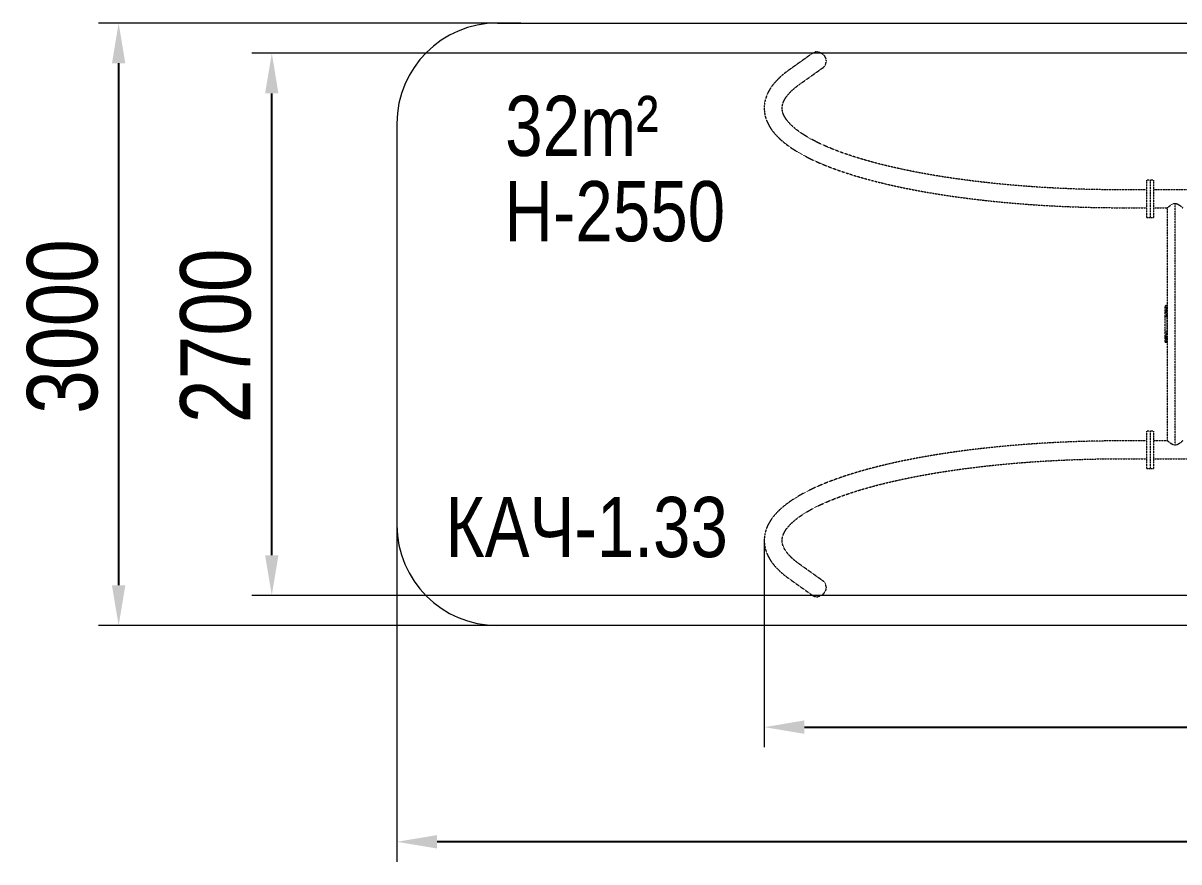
# Model space of a CAD drawing. Header units: millimetres. Extents: x -6713 to 5148, y -2591 to 1587.
# Drawn here: x -6713 to -958, y -2591 to 1587 of the extents above; entities that cross this region are included whole.
import ezdxf

# ---------------------------------------------------------------- set-up
doc = ezdxf.new("R2010")
doc.units = ezdxf.units.MM
doc.linetypes.add('HIDDEN', pattern=[1.905, 1.27, -0.635])
for name, color, linetype in [('DIKOM_АРТИКУЛ', 7, 'Continuous'), ('DIKOM_ЗОНА', 80, 'Continuous'), ('DIKOM_ОБЪЕКТ', 7, 'Continuous'), ('DIKOM_РАЗМЕР_ЗОНА', 7, 'Continuous'), ('DIKOM_РАЗМЕР_ОБЪЕКТА', 7, 'Continuous')]:
    doc.layers.add(name, color=color, linetype=linetype)
doc.styles.add('style1', font='arialbd.ttf', dxfattribs={"width": 0.8})
doc.dimstyles.new('1-50', dxfattribs={"dimtxt": 300, "dimasz": 200, "dimexe": 100, "dimexo": 0, "dimgap": 100, "dimtad": 1, "dimtxsty": 'style1', "dimcen": 200, "dimclrd": 7, "dimclre": 7, "dimclrt": 7, "dimadec": 1, "dimazin": 2, "dimtfac": 1, "dimtmove": 0, "dimatfit": 2, "dimfxl": 0, "dimlwd": 25, "dimlwe": 18, "dimarcsym": 0})

# ---------------------------------------------------------------- blocks, each defined once
blk = doc.blocks.new('*D0')
at = {"layer": 'Defpoints', "color": 0, "transparency": 16777216}
for p in [(-5474.6, 1436.5), (3266.4, 1436.5), (3451.1, -1263.5)]:
    blk.add_point(p, dxfattribs=at)
at = {"layer": 'DIKOM_РАЗМЕР_ОБЪЕКТА', "color": 7, "lineweight": 18, "transparency": 16777216}
for p, q in [((3266.4, 1436.5), (-5574.6, 1436.5)), ((3451.1, -1263.5), (-5574.6, -1263.5))]:
    blk.add_line(p, q, dxfattribs=at)
at = {"layer": 'DIKOM_РАЗМЕР_ОБЪЕКТА', "color": 7, "lineweight": 25, "transparency": 16777216}
blk.add_line((-5474.6, -1063.5), (-5474.6, 1236.5), dxfattribs=at)
at = {"layer": 'DIKOM_РАЗМЕР_ОБЪЕКТА', "color": 7, "transparency": 16777216}
for points in [[(-5507.9, 1236.5), (-5441.3, 1236.5), (-5474.6, 1436.5)], [(-5507.9, -1063.5), (-5441.3, -1063.5), (-5474.6, -1263.5)]]:
    blk.add_solid(points, dxfattribs=at)
at = {"layer": 'DIKOM_РАЗМЕР_ОБЪЕКТА', "color": 7, "transparency": 16777216, "insert": (-5753.3, 29.3), "char_height": 300, "attachment_point": 5, "rotation": 90, "style": 'style1'}
blk.add_mtext('{\\fArial|b0|i0|c204|p34;\\H1.16667x;2700}', dxfattribs=at)
blk = doc.blocks.new('*D1')
at = {"layer": 'Defpoints', "color": 0, "transparency": 16777216}
for p in [(-3022.1, -1000.8), (3319, -1002.5), (3319, -1919.9)]:
    blk.add_point(p, dxfattribs=at)
at = {"layer": 'DIKOM_РАЗМЕР_ОБЪЕКТА', "color": 7, "lineweight": 18, "transparency": 16777216}
for p, q in [((-3022.1, -1000.8), (-3022.1, -2019.9)), ((3319, -1002.5), (3319, -2019.9))]:
    blk.add_line(p, q, dxfattribs=at)
at = {"layer": 'DIKOM_РАЗМЕР_ОБЪЕКТА', "color": 7, "lineweight": 25, "transparency": 16777216}
blk.add_line((-2822.1, -1919.9), (3119, -1919.9), dxfattribs=at)
at = {"layer": 'DIKOM_РАЗМЕР_ОБЪЕКТА', "color": 7, "transparency": 16777216}
for points in [[(-2822.1, -1886.5), (-2822.1, -1953.2), (-3022.1, -1919.9)], [(3119, -1886.5), (3119, -1953.2), (3319, -1919.9)]]:
    blk.add_solid(points, dxfattribs=at)
at = {"layer": 'DIKOM_РАЗМЕР_ОБЪЕКТА', "color": 7, "transparency": 16777216, "insert": (219.9, -1641), "char_height": 300, "attachment_point": 5, "style": 'style1'}
blk.add_mtext('{\\fArial|b0|i0|c204|p34;\\H1.16667x;6300}', dxfattribs=at)
blk = doc.blocks.new('*D2')
at = {"layer": 'Defpoints', "color": 0, "transparency": 16777216}
for p in [(-4851.5, 438.4), (5148.5, 234.6), (-4851.5, -2491)]:
    blk.add_point(p, dxfattribs=at)
at = {"layer": 'DIKOM_РАЗМЕР_ЗОНА', "color": 7, "lineweight": 18, "transparency": 16777216}
for p, q in [((-4851.5, 438.4), (-4851.5, -2591)), ((5148.5, 234.6), (5148.5, -2591))]:
    blk.add_line(p, q, dxfattribs=at)
at = {"layer": 'DIKOM_РАЗМЕР_ЗОНА', "color": 7, "lineweight": 25, "transparency": 16777216}
blk.add_line((4948.5, -2491), (-4651.5, -2491), dxfattribs=at)
at = {"layer": 'DIKOM_РАЗМЕР_ЗОНА', "color": 7, "transparency": 16777216}
for points in [[(-4651.5, -2457.6), (-4651.5, -2524.3), (-4851.5, -2491)], [(4948.5, -2457.6), (4948.5, -2524.3), (5148.5, -2491)]]:
    blk.add_solid(points, dxfattribs=at)
at = {"layer": 'DIKOM_РАЗМЕР_ЗОНА', "color": 7, "transparency": 16777216, "insert": (187.3, -2212.3), "char_height": 300, "attachment_point": 5, "style": 'style1'}
blk.add_mtext('{\\fArial|b0|i0|c204|p34;\\H1.16667x;10000}', dxfattribs=at)
blk = doc.blocks.new('*D3')
at = {"layer": 'Defpoints', "color": 0, "transparency": 16777216}
for p in [(-4234.1, 1586.5), (-6237.2, -1413.5), (-4234.1, -1413.5)]:
    blk.add_point(p, dxfattribs=at)
at = {"layer": 'DIKOM_РАЗМЕР_ЗОНА', "color": 7, "lineweight": 18, "transparency": 16777216}
for p, q in [((-4234.1, 1586.5), (-6337.2, 1586.5)), ((-4234.1, -1413.5), (-6337.2, -1413.5))]:
    blk.add_line(p, q, dxfattribs=at)
at = {"layer": 'DIKOM_РАЗМЕР_ЗОНА', "color": 7, "lineweight": 25, "transparency": 16777216}
blk.add_line((-6237.2, 1386.5), (-6237.2, -1213.5), dxfattribs=at)
at = {"layer": 'DIKOM_РАЗМЕР_ЗОНА', "color": 7, "transparency": 16777216}
for points in [[(-6270.5, 1386.5), (-6203.8, 1386.5), (-6237.2, 1586.5)], [(-6270.5, -1213.5), (-6203.8, -1213.5), (-6237.2, -1413.5)]]:
    blk.add_solid(points, dxfattribs=at)
at = {"layer": 'DIKOM_РАЗМЕР_ЗОНА', "color": 7, "transparency": 16777216, "insert": (-6516, 75.3), "char_height": 300, "attachment_point": 5, "rotation": 90, "style": 'style1'}
blk.add_mtext('{\\fArial|b0|i0|c204|p34;\\H1.16667x;3000}', dxfattribs=at)

msp = doc.modelspace()

# ---------------------------------------------------------------- linework, layer by layer
at = {"layer": 'DIKOM_ЗОНА', "color": 3, "lineweight": 15}
for p, q in [((-4351.5, 1586.5), (4648.5, 1586.5)), ((-4851.5, 1086.5), (-4851.5, -913.5)), ((4648.5, -1413.5), (-4351.5, -1413.5))]:
    msp.add_line(p, q, dxfattribs=at)
for centre, start, end in [((-4351.5, 1086.5), 90, 180), ((-4351.5, -913.5), 180, 270)]:
    msp.add_arc(centre, 500, start, end, dxfattribs=at)
at = {"layer": 'DIKOM_ОБЪЕКТ', "color": 7, "linetype": 'HIDDEN', "lineweight": 15}
for p, q in [((-2782.144, 1436.5), (-2898.582, 1353.701)), ((-2847.005, 1281.17), (-2728.61, 1365.361)), ((-1119.5, 756), (-1233.5, 756)), ((-1101.5, 804), (-1119.5, 804)), ((-1119.5, 804), (-1119.5, 619)), ((-1083.5, 804), (-1101.5, 804)), ((-1101.5, 804), (-1101.5, 619)), ((-1101.5, 804), (-1101.5, 619)), ((-1083.5, 804), (-1083.5, 619)), ((1380.5, 756), (-1083.5, 756)), ((-1233.5, 667), (-1119.5, 667)), ((-1083.5, 667), (-1014.794, 667)), ((-1014.794, -494), (-1014.794, 667)), ((-976.794, -515.343), (-976.794, 688.343)), ((-1119.5, 619), (-1101.5, 619)), ((-1101.5, 619), (-1083.5, 619)), ((-1026.5, 155.382), (-1026.5, 174.429)), ((-1018.062, 178.06), (-1017.964, 177.964)), ((-1017.964, 177.964), (-1014.794, 174.794)), ((-1026.5, 151.199), (-1026.5, 155.382)), ((-1026.5, 124.998), (-1026.5, 151.199)), ((-1026.5, 48.002), (-1026.5, 124.998)), ((-1018.062, 126.119), (-1017.964, 126.094)), ((-1014.794, 125.416), (-1017.964, 126.094)), ((-1017.964, 126.094), (-1017.964, 46.906)), ((-1026.5, 21.801), (-1026.5, 48.002)), ((-1026.5, 17.618), (-1026.5, 21.801)), ((-1026.5, -1.429), (-1026.5, 17.618)), ((-1018.062, 46.881), (-1017.964, 46.906)), ((-1017.964, 46.906), (-1014.794, 47.584)), ((-1018.062, -5.06), (-1017.964, -4.964)), ((-1014.794, -1.794), (-1017.964, -4.964)), ((-1101.5, -446), (-1119.5, -446)), ((-1119.5, -446), (-1119.5, -631)), ((-1083.5, -446), (-1101.5, -446)), ((-1101.5, -446), (-1101.5, -631)), ((-1101.5, -446), (-1101.5, -631)), ((-1083.5, -446), (-1083.5, -631)), ((-1119.5, -494), (-1233.5, -494)), ((-1014.794, -494), (-1083.5, -494)), ((-1233.5, -583), (-1119.5, -583)), ((-1119.5, -631), (-1101.5, -631)), ((-1101.5, -631), (-1083.5, -631)), ((-1083.5, -583), (1380.5, -583)), ((-2728.94, -1192.125), (-2847.005, -1108.17)), ((-2898.582, -1180.701), (-2781.057, -1264.273))]:
    msp.add_line(p, q, dxfattribs=at)
at = {"layer": 'DIKOM_ОБЪЕКТ', "color": 7, "linetype": 'HIDDEN', "lineweight": 15, "flags": 128}
for points in [[(-2756.356, 1443.181), (-2752.497, 1442.634), (-2748.672, 1441.725), (-2744.912, 1440.462), (-2741.25, 1438.855), (-2737.717, 1436.918), (-2734.342, 1434.669), (-2731.156, 1432.125), (-2728.184, 1429.308), (-2725.453, 1426.244), (-2722.986, 1422.957), (-2720.803, 1419.476), (-2718.923, 1415.83), (-2717.363, 1412.051), (-2716.136, 1408.171), (-2715.251, 1404.223), (-2714.718, 1400.241), (-2714.539, 1396.258)], [(-2898.582, 1353.701), (-2903.147, 1350.419), (-2911.823, 1343.97), (-2920.205, 1337.451), (-2928.288, 1330.864), (-2936.066, 1324.208), (-2943.535, 1317.486), (-2950.687, 1310.698), (-2957.519, 1303.848), (-2964.023, 1296.94), (-2970.193, 1289.977), (-2976.026, 1282.964), (-2981.514, 1275.907), (-2986.656, 1268.813), (-2991.448, 1261.687), (-2995.888, 1254.536), (-2999.976, 1247.365), (-3003.712, 1240.181), (-3007.099, 1232.987), (-3010.14, 1225.789), (-3012.837, 1218.59), (-3015.194, 1211.392), (-3017.216, 1204.198), (-3018.905, 1197.009), (-3020.266, 1189.828), (-3021.303, 1182.655), (-3022.017, 1175.49), (-3022.412, 1168.335), (-3022.47, 1163.036)], [(-2933.484, 1163.034), (-2933.375, 1167.259), (-2932.935, 1172.06), (-2932.184, 1176.84), (-2931.138, 1181.57), (-2929.813, 1186.245), (-2928.222, 1190.875), (-2926.37, 1195.477), (-2924.26, 1200.067), (-2921.89, 1204.66), (-2919.259, 1209.267), (-2916.363, 1213.897), (-2913.196, 1218.556), (-2909.755, 1223.247), (-2906.036, 1227.973), (-2902.034, 1232.735), (-2897.745, 1237.532), (-2893.166, 1242.365), (-2888.293, 1247.231), (-2883.124, 1252.128), (-2877.657, 1257.055), (-2871.889, 1262.009), (-2865.819, 1266.986), (-2859.447, 1271.984), (-2852.772, 1276.999), (-2847.005, 1281.17)], [(-3022.47, 1163.036), (-3022.49, 1161.189), (-3022.251, 1154.053), (-3021.698, 1146.929), (-3020.831, 1139.819), (-3019.649, 1132.722), (-3018.153, 1125.637), (-3016.341, 1118.564), (-3014.212, 1111.502), (-3011.762, 1104.45), (-3008.989, 1097.409), (-3005.89, 1090.377), (-3002.461, 1083.356), (-2998.699, 1076.345), (-2994.6, 1069.347), (-2990.161, 1062.364), (-2985.381, 1055.398), (-2980.258, 1048.453), (-2974.791, 1041.533), (-2968.983, 1034.643), (-2962.835, 1027.787), (-2956.35, 1020.972), (-2949.532, 1014.2), (-2942.387, 1007.478), (-2934.918, 1000.808), (-2927.133, 994.195), (-2919.035, 987.64), (-2910.631, 981.146), (-2901.926, 974.716), (-2892.925, 968.349), (-2883.632, 962.047), (-2874.052, 955.81), (-2864.19, 949.638), (-2854.048, 943.532), (-2843.629, 937.489), (-2832.937, 931.511), (-2821.974, 925.597), (-2810.743, 919.745), (-2799.245, 913.956), (-2787.484, 908.229), (-2775.461, 902.564), (-2763.178, 896.959), (-2750.638, 891.416), (-2737.842, 885.933), (-2724.792, 880.51), (-2711.492, 875.148), (-2697.941, 869.845), (-2684.143, 864.603), (-2670.1, 859.42), (-2655.814, 854.298), (-2641.286, 849.236), (-2626.519, 844.234), (-2611.516, 839.293), (-2596.278, 834.412), (-2580.808, 829.593), (-2565.109, 824.835), (-2549.182, 820.138), (-2533.029, 815.504), (-2516.655, 810.932), (-2500.061, 806.423), (-2483.249, 801.976), (-2466.223, 797.594), (-2448.985, 793.275), (-2431.538, 789.021), (-2413.884, 784.831), (-2396.027, 780.707), (-2377.97, 776.649), (-2359.715, 772.657), (-2341.265, 768.732), (-2322.624, 764.874), (-2303.794, 761.084), (-2284.778, 757.362), (-2265.581, 753.709), (-2246.204, 750.125), (-2226.652, 746.611), (-2206.927, 743.166), (-2187.033, 739.793), (-2166.973, 736.49), (-2146.751, 733.259), (-2126.37, 730.1), (-2105.833, 727.014), (-2085.144, 724), (-2064.307, 721.06), (-2043.324, 718.194), (-2022.201, 715.402), (-2000.939, 712.684), (-1979.544, 710.042), (-1958.018, 707.475), (-1936.366, 704.983), (-1914.591, 702.569), (-1892.696, 700.23), (-1870.686, 697.969), (-1848.565, 695.785), (-1826.336, 693.678), (-1804.003, 691.65), (-1781.571, 689.7), (-1759.042, 687.828), (-1736.421, 686.036), (-1713.712, 684.322), (-1690.919, 682.688), (-1668.045, 681.134), (-1645.096, 679.66), (-1622.074, 678.266), (-1598.984, 676.952), (-1575.83, 675.719), (-1552.615, 674.567), (-1529.345, 673.496), (-1506.023, 672.506), (-1482.653, 671.598), (-1459.239, 670.771), (-1435.786, 670.026), (-1412.297, 669.362), (-1388.777, 668.78), (-1365.229, 668.281), (-1341.658, 667.863), (-1318.069, 667.527), (-1294.464, 667.274), (-1270.849, 667.103), (-1247.228, 667.014), (-1233.5, 667)], [(-1233.5, 756), (-1245.773, 756.011), (-1269.095, 756.095), (-1292.411, 756.259), (-1315.715, 756.505), (-1339.005, 756.832), (-1362.274, 757.24), (-1385.52, 757.729), (-1408.738, 758.299), (-1431.922, 758.95), (-1455.07, 759.681), (-1478.177, 760.493), (-1501.238, 761.385), (-1524.249, 762.358), (-1547.206, 763.41), (-1570.104, 764.543), (-1592.939, 765.754), (-1615.708, 767.046), (-1638.405, 768.416), (-1661.027, 769.865), (-1683.569, 771.392), (-1706.027, 772.998), (-1728.396, 774.681), (-1750.673, 776.442), (-1772.854, 778.28), (-1794.934, 780.195), (-1816.909, 782.186), (-1838.775, 784.253), (-1860.528, 786.396), (-1882.163, 788.614), (-1903.677, 790.906), (-1925.066, 793.273), (-1946.326, 795.714), (-1967.451, 798.227), (-1988.44, 800.814), (-2009.287, 803.472), (-2029.988, 806.202), (-2050.541, 809.003), (-2070.94, 811.874), (-2091.181, 814.815), (-2111.262, 817.826), (-2131.178, 820.904), (-2150.926, 824.051), (-2170.5, 827.265), (-2189.899, 830.545), (-2209.118, 833.891), (-2228.153, 837.301), (-2247, 840.777), (-2265.657, 844.315), (-2284.119, 847.916), (-2302.383, 851.579), (-2320.445, 855.303), (-2338.301, 859.087), (-2355.949, 862.93), (-2373.384, 866.831), (-2390.604, 870.789), (-2407.604, 874.804), (-2424.382, 878.874), (-2440.934, 882.999), (-2457.256, 887.177), (-2473.346, 891.407), (-2489.2, 895.688), (-2504.815, 900.018), (-2520.188, 904.398), (-2535.316, 908.825), (-2550.195, 913.299), (-2564.822, 917.817), (-2579.195, 922.379), (-2593.31, 926.984), (-2607.165, 931.629), (-2620.756, 936.313), (-2634.082, 941.036), (-2647.138, 945.795), (-2659.922, 950.588), (-2672.432, 955.415), (-2684.664, 960.273), (-2696.617, 965.16), (-2708.287, 970.075), (-2719.673, 975.015), (-2730.772, 979.979), (-2741.581, 984.965), (-2752.099, 989.97), (-2762.323, 994.992), (-2772.251, 1000.029), (-2781.882, 1005.078), (-2791.214, 1010.137), (-2800.244, 1015.203), (-2808.972, 1020.273), (-2817.396, 1025.344), (-2825.516, 1030.415), (-2833.329, 1035.48), (-2840.836, 1040.538), (-2848.036, 1045.585), (-2854.929, 1050.618), (-2861.515, 1055.634), (-2867.794, 1060.628), (-2873.768, 1065.599), (-2879.436, 1070.541), (-2884.801, 1075.453), (-2889.865, 1080.33), (-2894.628, 1085.169), (-2899.095, 1089.967), (-2903.268, 1094.722), (-2907.151, 1099.43), (-2910.749, 1104.092), (-2914.065, 1108.706), (-2917.106, 1113.273), (-2919.876, 1117.793), (-2922.381, 1122.271), (-2924.626, 1126.712), (-2926.618, 1131.123), (-2928.359, 1135.515), (-2929.854, 1139.904), (-2931.102, 1144.306), (-2932.101, 1148.745), (-2932.842, 1153.244), (-2933.314, 1157.825), (-2933.498, 1162.499), (-2933.484, 1163.034)], [(-1014.794, 667), (-1014.429, 667.312), (-1013.309, 668.261), (-1011.582, 669.709), (-1009.247, 671.633), (-1005.355, 674.731), (-1000.605, 678.285), (-995.224, 681.904), (-992.219, 683.676), (-989.003, 685.322), (-985.324, 686.822), (-981.331, 687.903), (-976.794, 688.343)], [(-976.794, 688.343), (-973.016, 688.037), (-969.238, 687.141), (-964.364, 685.218), (-959.777, 682.763), (-956.66, 680.814), (-953.719, 678.809), (-950.92, 676.777), (-948.319, 674.797), (-944.856, 672.05), (-941.981, 669.689), (-940.281, 668.263), (-939.177, 667.326), (-938.794, 667)], [(-1026.5, 155.382), (-1026.389, 156.204), (-1026.063, 156.99), (-1025.534, 157.705), (-1024.827, 158.317), (-1023.973, 158.799), (-1023.009, 159.13), (-1021.979, 159.295), (-1020.928, 159.287)], [(-1026.5, 151.199), (-1026.389, 151.845), (-1026.063, 152.462), (-1025.534, 153.024), (-1024.827, 153.505), (-1023.973, 153.884), (-1023.009, 154.144), (-1021.979, 154.274), (-1020.928, 154.268)], [(-1026.5, 124.998), (-1026.301, 125.429), (-1025.714, 125.83), (-1024.772, 126.165), (-1023.542, 126.407), (-1022.123, 126.529), (-1020.647, 126.519), (-1019.252, 126.377), (-1018.062, 126.119)], [(-1020.928, 154.268), (-1020.925, 156.927), (-1020.928, 159.287)], [(-1018.062, 46.881), (-1019.252, 46.623), (-1020.647, 46.481), (-1022.123, 46.471), (-1023.542, 46.593), (-1024.772, 46.835), (-1025.714, 47.17), (-1026.301, 47.571), (-1026.5, 48.002)], [(-1020.928, 18.732), (-1021.979, 18.726), (-1023.009, 18.856), (-1023.973, 19.116), (-1024.827, 19.495), (-1025.534, 19.976), (-1026.063, 20.538), (-1026.389, 21.155), (-1026.5, 21.801)], [(-1026.5, 17.618), (-1026.389, 16.796), (-1026.063, 16.01), (-1025.534, 15.295), (-1024.827, 14.683), (-1023.973, 14.201), (-1023.009, 13.87), (-1021.979, 13.705), (-1020.928, 13.713)], [(-1020.928, 13.713), (-1020.925, 16.073), (-1020.928, 18.732)], [(-1233.5, -494), (-1245.936, -494.011), (-1269.558, -494.096), (-1293.173, -494.262), (-1316.778, -494.511), (-1340.368, -494.842), (-1363.94, -495.256), (-1387.488, -495.751), (-1411.009, -496.328), (-1434.499, -496.987), (-1457.954, -497.728), (-1481.369, -498.55), (-1504.741, -499.454), (-1528.065, -500.44), (-1551.337, -501.506), (-1574.553, -502.654), (-1597.709, -503.882), (-1620.801, -505.191), (-1643.825, -506.581), (-1666.777, -508.051), (-1689.653, -509.6), (-1712.449, -511.23), (-1735.161, -512.938), (-1757.785, -514.726), (-1780.316, -516.593), (-1802.752, -518.539), (-1825.088, -520.563), (-1847.32, -522.664), (-1869.445, -524.844), (-1891.458, -527.101), (-1913.356, -529.434), (-1935.134, -531.844), (-1956.79, -534.331), (-1978.32, -536.893), (-1999.719, -539.531), (-2020.984, -542.244), (-2042.111, -545.031), (-2063.097, -547.892), (-2083.939, -550.828), (-2104.631, -553.836), (-2125.172, -556.918), (-2145.557, -560.072), (-2165.784, -563.297), (-2185.847, -566.595), (-2205.745, -569.963), (-2225.474, -573.402), (-2245.03, -576.911), (-2264.411, -580.49), (-2283.612, -584.137), (-2302.631, -587.854), (-2321.465, -591.638), (-2340.11, -595.49), (-2358.563, -599.409), (-2376.822, -603.395), (-2394.883, -607.447), (-2412.743, -611.564), (-2430.399, -615.747), (-2447.85, -619.995), (-2465.091, -624.306), (-2482.119, -628.682), (-2498.934, -633.121), (-2515.53, -637.622), (-2531.907, -642.187), (-2548.061, -646.813), (-2563.99, -651.501), (-2579.692, -656.25), (-2595.163, -661.061), (-2610.403, -665.932), (-2625.407, -670.863), (-2640.175, -675.855), (-2654.704, -680.906), (-2668.991, -686.017), (-2683.035, -691.188), (-2696.833, -696.419), (-2710.385, -701.709), (-2723.686, -707.058), (-2736.737, -712.467), (-2749.534, -717.936), (-2762.076, -723.465), (-2774.36, -729.054), (-2786.386, -734.704), (-2798.151, -740.416), (-2809.653, -746.188), (-2820.891, -752.024), (-2831.861, -757.922), (-2842.563, -763.884), (-2852.994, -769.91), (-2863.151, -776.002), (-2873.033, -782.16), (-2882.635, -788.386), (-2891.956, -794.68), (-2900.992, -801.042), (-2909.74, -807.475), (-2918.194, -813.976), (-2926.35, -820.547), (-2934.203, -827.186), (-2941.747, -833.893), (-2948.977, -840.665), (-2955.887, -847.5), (-2962.471, -854.394), (-2968.724, -861.345), (-2974.638, -868.346), (-2980.211, -875.392), (-2985.438, -882.478), (-2990.315, -889.597), (-2994.84, -896.742), (-2999.014, -903.909), (-3002.836, -911.09), (-3006.308, -918.282), (-3009.432, -925.48), (-3012.212, -932.679), (-3014.652, -939.877), (-3016.755, -947.073), (-3018.525, -954.262), (-3019.965, -961.446), (-3021.08, -968.621), (-3021.873, -975.788), (-3022.345, -982.946), (-3022.497, -989.962)], [(-976.794, -515.343), (-980.572, -515.037), (-984.35, -514.141), (-989.224, -512.218), (-993.811, -509.763), (-996.928, -507.814), (-999.869, -505.809), (-1002.668, -503.777), (-1005.27, -501.797), (-1008.733, -499.05), (-1011.607, -496.689), (-1013.308, -495.263), (-1014.412, -494.326), (-1014.794, -494)], [(-938.794, -494), (-939.16, -494.312), (-940.279, -495.261), (-942.006, -496.709), (-944.342, -498.633), (-948.234, -501.731), (-952.983, -505.285), (-958.365, -508.904), (-961.369, -510.676), (-964.585, -512.322), (-968.265, -513.822), (-972.257, -514.903), (-976.794, -515.343)], [(-2933.468, -990.027), (-2933.487, -988.64), (-2933.238, -983.854), (-2932.673, -979.057), (-2931.803, -974.295), (-2930.645, -969.587), (-2929.213, -964.932), (-2927.518, -960.315), (-2925.563, -955.72), (-2923.35, -951.13), (-2920.877, -946.533), (-2918.141, -941.917), (-2915.138, -937.277), (-2911.863, -932.606), (-2908.312, -927.901), (-2904.481, -923.161), (-2900.365, -918.384), (-2895.962, -913.573), (-2891.266, -908.727), (-2886.276, -903.848), (-2880.989, -898.938), (-2875.403, -894.001), (-2869.515, -889.037), (-2863.326, -884.052), (-2856.833, -879.046), (-2850.037, -874.025), (-2842.936, -868.99), (-2835.531, -863.944), (-2827.822, -858.89), (-2819.809, -853.832), (-2811.492, -848.771), (-2802.873, -843.711), (-2793.953, -838.655), (-2784.732, -833.605), (-2775.212, -828.564), (-2765.395, -823.533), (-2755.283, -818.517), (-2744.877, -813.516), (-2734.178, -808.534), (-2723.191, -803.572), (-2711.915, -798.633), (-2700.354, -793.718), (-2688.511, -788.83), (-2676.387, -783.97), (-2663.984, -779.14), (-2651.307, -774.343), (-2638.356, -769.579), (-2625.135, -764.851), (-2611.647, -760.159), (-2597.895, -755.507), (-2583.881, -750.894), (-2569.608, -746.322), (-2555.079, -741.794), (-2540.297, -737.31), (-2525.266, -732.871), (-2509.988, -728.479), (-2494.466, -724.135), (-2478.704, -719.841), (-2462.705, -715.596), (-2446.472, -711.404), (-2430.008, -707.264), (-2413.317, -703.178), (-2396.402, -699.146), (-2379.266, -695.171), (-2361.913, -691.252), (-2344.346, -687.391), (-2326.569, -683.589), (-2308.585, -679.846), (-2290.398, -676.164), (-2272.011, -672.543), (-2253.428, -668.984), (-2234.652, -665.489), (-2215.688, -662.057), (-2196.539, -658.69), (-2177.208, -655.388), (-2157.699, -652.152), (-2138.017, -648.983), (-2118.164, -645.882), (-2098.145, -642.849), (-2077.963, -639.884), (-2057.623, -636.989), (-2037.128, -634.165), (-2016.482, -631.41), (-1995.689, -628.728), (-1974.753, -626.117), (-1953.678, -623.578), (-1932.468, -621.113), (-1911.128, -618.721), (-1889.66, -616.403), (-1868.069, -614.159), (-1846.36, -611.991), (-1824.536, -609.897), (-1802.601, -607.88), (-1780.56, -605.939), (-1758.416, -604.074), (-1736.174, -602.286), (-1713.839, -600.576), (-1691.413, -598.943), (-1668.902, -597.389), (-1646.309, -595.912), (-1623.64, -594.515), (-1600.897, -593.196), (-1578.086, -591.957), (-1555.211, -590.797), (-1532.275, -589.717), (-1509.284, -588.716), (-1486.241, -587.796), (-1463.151, -586.956), (-1440.018, -586.196), (-1416.846, -585.517), (-1393.64, -584.919), (-1370.404, -584.402), (-1347.143, -583.965), (-1323.86, -583.61), (-1300.561, -583.336), (-1277.249, -583.143), (-1253.929, -583.031), (-1233.5, -583)], [(-3022.497, -989.962), (-3022.5, -990.094), (-3022.338, -997.232), (-3021.862, -1004.359), (-3021.071, -1011.472), (-3019.966, -1018.573), (-3018.546, -1025.66), (-3016.811, -1032.736), (-3014.759, -1039.801), (-3012.388, -1046.855), (-3009.694, -1053.899), (-3006.674, -1060.933), (-3003.326, -1067.957), (-2999.645, -1074.97), (-2995.628, -1081.971), (-2991.272, -1088.958), (-2986.575, -1095.929), (-2981.535, -1102.88), (-2976.153, -1109.806), (-2970.427, -1116.704), (-2964.362, -1123.568), (-2957.958, -1130.394), (-2951.221, -1137.177), (-2944.155, -1143.911), (-2936.765, -1150.594), (-2929.056, -1157.222), (-2921.033, -1163.791), (-2912.703, -1170.299), (-2904.071, -1176.745), (-2898.582, -1180.701)], [(-2847.005, -1108.17), (-2850.809, -1105.435), (-2857.579, -1100.409), (-2864.043, -1095.401), (-2870.201, -1090.416), (-2876.053, -1085.456), (-2881.601, -1080.525), (-2886.847, -1075.627), (-2891.791, -1070.765), (-2896.436, -1065.942), (-2900.786, -1061.16), (-2904.843, -1056.424), (-2908.613, -1051.734), (-2912.098, -1047.091), (-2915.304, -1042.496), (-2918.237, -1037.948), (-2920.901, -1033.445), (-2923.303, -1028.982), (-2925.447, -1024.555), (-2927.339, -1020.152), (-2928.982, -1015.763), (-2930.379, -1011.372), (-2931.528, -1006.958), (-2932.426, -1002.498), (-2933.063, -997.969), (-2933.423, -993.351), (-2933.468, -990.027)], [(-2714.539, -1223.295), (-2714.718, -1227.278), (-2715.251, -1231.26), (-2716.136, -1235.209), (-2717.363, -1239.089), (-2718.923, -1242.868), (-2720.803, -1246.513), (-2722.986, -1249.994), (-2725.453, -1253.281), (-2728.184, -1256.346), (-2731.156, -1259.162), (-2734.342, -1261.706), (-2737.717, -1263.956), (-2741.25, -1265.892), (-2744.912, -1267.499), (-2748.672, -1268.762), (-2752.497, -1269.671), (-2756.356, -1270.218)]]:
    msp.add_lwpolyline(points, dxfattribs=at)
at = {"layer": 'DIKOM_ОБЪЕКТ', "color": 7, "linetype": 'HIDDEN', "lineweight": 15}
for centre, radius, start, end in [((-2760.342, 1405.453), 37.938, 83.9688431, 125.0779094), ((-2753.664, 1395.423), 39.134, 306.1718776, 1.2227867), ((-1021.5, 174.429), 5, 46.5650944, 180), ((-1177.079, 193.041), 159.758, 347.8028335, 354.478893), ((-1007.447, 120.286), 41.265, 100.2554225, 109.0665978), ((-1328.714, 108.655), 311.148, 3.2363955, 8.4296092), ((-1046.558, 111.76), 49.637, 50.2137506, 58.9115178), ((-1319.002, 63.35), 301.395, 351.4868438, 356.8491403), ((-1050.38, 66.539), 56.151, 301.6358059, 309.3271204), ((-1229.867, -28.228), 213.108, 6.3381724, 11.3501147), ((-1011.058, 38.575), 26.75, 248.3482167, 261.9705004), ((-1021.5, -1.429), 5, 180, 313.434905), ((-2753.664, -1222.46), 39.134, 358.7772133, 53.8281224), ((-2760.342, -1232.49), 37.938, 234.9220906, 276.0311569)]:
    msp.add_arc(centre, radius, start, end, dxfattribs=at)

# ---------------------------------------------------------------- texts
at = {"layer": 'DIKOM_АРТИКУЛ', "insert": (-4609.926, -773.125), "char_height": 300, "attachment_point": 1, "style": 'style1'}
msp.add_mtext_dynamic_manual_height_columns('{\\fArial|b0|i0|c204|p34;КАЧ-1.33}', width=1537.52147, gutter_width=20, heights=[0], dxfattribs=at)
at = {"layer": 'DIKOM_РАЗМЕР_ОБЪЕКТА', "insert": (-4312.613, 1224.78), "char_height": 300, "attachment_point": 1, "style": 'style1'}
msp.add_mtext_dynamic_manual_height_columns('{\\fArial|b0|i0|c204|p34;32m²}', width=812.8533, gutter_width=20, heights=[0], dxfattribs=at)
at = {"layer": 'DIKOM_РАЗМЕР_ОБЪЕКТА', "insert": (-4316.627, 799.817), "char_height": 300, "width": 1216.94852, "attachment_point": 1, "style": 'style1'}
msp.add_mtext('{\\fArial|b0|i0|c204|p34;H-2550}', dxfattribs=at)

# ---------------------------------------------------------------- dimensions: what is measured, and where the dimension line sits
at = {"layer": 'DIKOM_РАЗМЕР_ЗОНА'}
dim = msp.add_linear_dim(base=(-6237.173, -1413.5), p1=(-4234.141, 1586.5), p2=(-4234.141, -1413.5), angle=90, text='{\\fArial|b0|i0|c204|p34;\\H1.16667x;<>}', dimstyle='1-50', dxfattribs=at)
dim.commit()
dim.dimension.update_dxf_attribs({"geometry": '*D3', "text_midpoint": (-6237.173, 75.273), "dimtype": 160})
dim = msp.add_linear_dim(base=(-4851.5, -2490.973), p1=(5148.5, 234.628), p2=(-4851.5, 438.398), text='{\\fArial|b0|i0|c204|p34;\\H1.16667x;<>}', dimstyle='1-50', dxfattribs=at)
dim.commit()
dim.dimension.update_dxf_attribs({"geometry": '*D2', "text_midpoint": (187.271, -2490.973), "dimtype": 160})
at = {"layer": 'DIKOM_РАЗМЕР_ОБЪЕКТА'}
dim = msp.add_linear_dim(base=(-5474.611, 1436.5), p1=(3451.123, -1263.5), p2=(3266.406, 1436.5), angle=90, text='{\\fArial|b0|i0|c204|p34;\\H1.16667x;<>}', dimstyle='1-50', dxfattribs=at)
dim.commit()
dim.dimension.update_dxf_attribs({"geometry": '*D0', "text_midpoint": (-5474.611, 29.273), "dimtype": 160})
dim = msp.add_linear_dim(base=(3319.017, -1919.858), p1=(-3022.1, -1000.795), p2=(3319.017, -1002.49), text='{\\fArial|b0|i0|c204|p34;\\H1.16667x;6300}', dimstyle='1-50', dxfattribs=at)
dim.commit()
dim.dimension.update_dxf_attribs({"geometry": '*D1', "text_midpoint": (219.889, -1919.858), "dimtype": 160})

doc.saveas('drawing.dxf')
